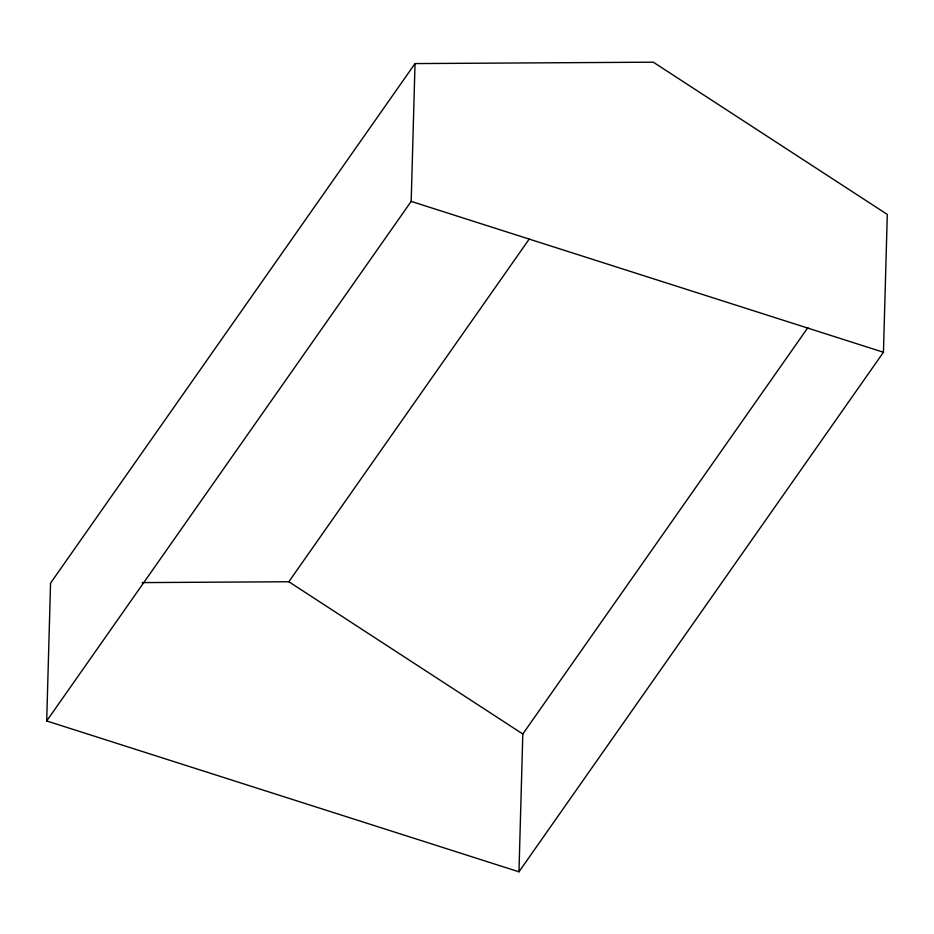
<?xml version="1.0" encoding="UTF-8"?>
<svg xmlns="http://www.w3.org/2000/svg" width="934" height="934" viewBox="0 0 934 934"><rect width="100%" height="100%" fill="white"/><g stroke="black" fill="none" stroke-linecap="round" stroke-linejoin="round"><path stroke-width="1.4" d="M46.7 720.955L50.553 583.131L415.035 63.582L653.31 62.193L887.3 214.435L883.447 352.258L518.965 871.807L46.7 720.955L411.182 201.394L415.035 63.582M518.965 871.807L522.818 733.996L807.887 327.636M142.085 582.606L288.828 581.742L529.298 238.952M411.182 201.394L883.447 352.258M288.828 581.742L522.818 733.996"/></g></svg>
